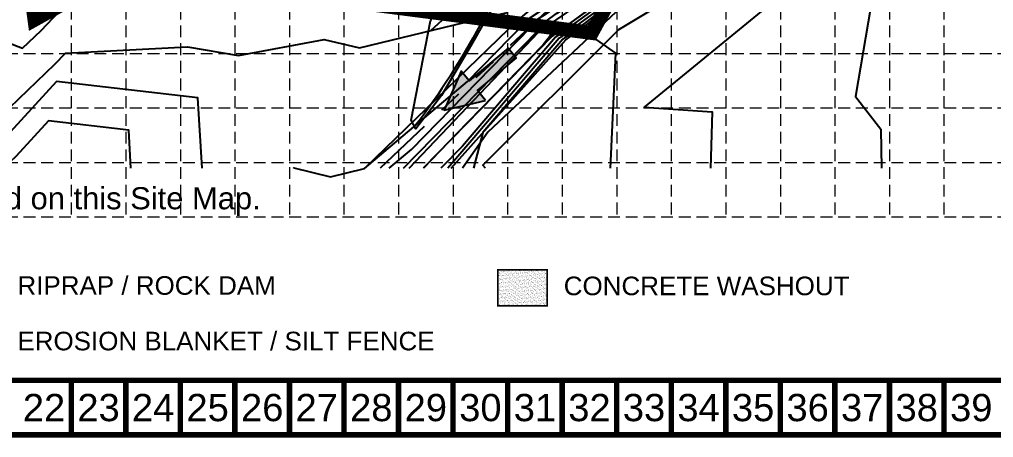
# Model space of a CAD drawing. Header units: feet. Extents: x 2592453 to 2593193, y 7034816 to 7035279.
# Drawn here: x 2592708.1 to 2592914.3, y 7034816.2 to 7034904.8 of the extents above; entities that cross this region are included whole.
import ezdxf
from ezdxf.enums import TextEntityAlignment as Align

# ---------------------------------------------------------------- set-up
doc = ezdxf.new("R2010")
doc.units = ezdxf.units.FT
doc.header["$LTSCALE"] = 40
doc.header["$MEASUREMENT"] = 0
for name, pattern in [('CENTER2', [1.125, 0.75, -0.125, 0.125, -0.125]), ('DASHED', [0.75, 0.5, -0.25]), ('HIDDEN', [0.375, 0.25, -0.125]), ('PHANTOM2', [1.25, 0.625, -0.125, 0.125, -0.125, 0.125, -0.125])]:
    doc.linetypes.add(name, pattern=pattern)
doc.layers.get('0').update_dxf_attribs({"color": 252})
for name, color, linetype in [('1 LIMITS OF DISTURBANCE', 1, 'DASHED'), ('BASE', 7, 'Continuous'), ('cont bndy', 1, 'Continuous'), ('CONT-BREAKLINE', 7, 'Continuous'), ('CONT-MJR', 251, 'Continuous'), ('CONT-MNR', 252, 'Continuous'), ('EX-FENCE', 105, 'FENCEX'), ('EX-GRAVEL', 252, 'Continuous'), ('exist fl', 6, 'CENTER2'), ('GRID', 254, 'HIDDEN'), ('LEGEND', 7, 'Continuous'), ('SRF-FLT', 7, 'Continuous'), ('zoning line', 234, 'PHANTOM2')]:
    doc.layers.add(name, color=color, linetype=linetype)
doc.styles.add("L200'", font='ARIAL.TTF', dxfattribs={"height": 0.001969})
doc.styles.get("Standard").update_dxf_attribs({"font": 'ARIAL.TTF'})
doc.linetypes.add('FENCEX', pattern='A,0.5,-0.2,["X",Standard,S=0.06,R=0,X=-0.1,Y=-0.03],-0.03', length=0.73)

# ---------------------------------------------------------------- blocks, each defined once
blk = doc.blocks.new('arrow')
blk.add_lwpolyline([(-67.01, -25.36), (-59.33, -25.42), (-59.57, -56.14), (-51.89, -56.2), (-51.65, -25.48), (-43.97, -25.54), (-55.3, -2.41), (-67.01, -25.36)], close=True)
at = {"color": 254}
for points in [[(-43.97, -25.54), (-67.01, -25.36), (-55.3, -2.41), (-67.01, -25.36)], [(-59.57, -56.14), (-51.89, -56.2), (-59.33, -25.42), (-51.65, -25.48)]]:
    blk.add_solid(points, dxfattribs=at)

msp = doc.modelspace()

# ---------------------------------------------------------------- hatches: boundary and pattern name
at = {"layer": 'BASE'}
h = msp.add_hatch(dxfattribs=at)
h.set_pattern_fill('AR-SAND', color=30, scale=0.304624, style=0)
h.set_pattern_definition([(37.5, (2593067.1706, 7034821.3028), (-0.0191893, 0.5869573), [0, -0.4630289, 0, -0.5178613, 0, -0.4950145]), (7.5, (2593067.1706, 7034821.3028), (0.539117, 0.8596942), [0, -0.2497919, 0, -0.4173353, 0, -0.15992775]), (327.5, (2593066.7959, 7034821.3028), (0.9486432, 0.0017239), [0, -0.1523121, 0, -0.5483237, 0, -0.7158671]), (317.5, (2593066.7959, 7034821.3028), (0.9157392, 0.2673613), [0, -0.0761561, 0, -0.35945666, 0, -0.4112428])])
h.paths.add_polyline_path([(2592819.83, 7034844.15), (2592819.83, 7034851.77), (2592809.4, 7034851.77), (2592809.4, 7034844.15)])

# ---------------------------------------------------------------- linework, layer by layer
at = {"layer": '1 LIMITS OF DISTURBANCE', "ltscale": 0.25, "const_width": 3}
msp.add_lwpolyline([(2593030.06, 7035107.74), (2592882.68, 7034945.08), (2592837.49, 7034916.92), (2592829.28, 7034901.97), (2592729.45, 7034914.89), (2592711.29, 7034904.77), (2592707.36, 7034934.45), (2592637.05, 7034995.1)], dxfattribs=at)
at = {"layer": 'BASE', "const_width": 1.16}
for points in [[(2592453.41, 7034816.83), (2593192.61, 7034816.83), (2593192.61, 7035278.83), (2592453.41, 7035278.83)], [(2592464.94, 7034828.37), (2593181.1, 7034828.35), (2593181.08, 7035267.28), (2592465.08, 7035267.3)]]:
    msp.add_lwpolyline(points, close=True, dxfattribs=at)
at = {"layer": 'BASE', "color": 30, "const_width": 0.381}
msp.add_lwpolyline([(2592809.4, 7034844.15), (2592819.83, 7034844.15), (2592819.83, 7034851.77), (2592809.4, 7034851.77)], close=True, dxfattribs=at)
at = {"layer": 'BASE', "const_width": 1.16}
for points in [[(2592719.06, 7034816.83), (2592719.06, 7034828.38)], [(2592730.61, 7034816.83), (2592730.61, 7034828.38)], [(2592742.16, 7034816.83), (2592742.16, 7034828.38)], [(2592753.71, 7034816.83), (2592753.71, 7034828.38)], [(2592765.26, 7034816.83), (2592765.26, 7034828.38)], [(2592776.81, 7034816.83), (2592776.81, 7034828.38)], [(2592788.36, 7034816.83), (2592788.36, 7034828.38)], [(2592799.91, 7034816.83), (2592799.91, 7034828.38)], [(2592811.46, 7034816.83), (2592811.46, 7034828.38)], [(2592823.01, 7034816.83), (2592823.01, 7034828.38)], [(2592834.56, 7034816.83), (2592834.56, 7034828.38)], [(2592846.11, 7034816.83), (2592846.11, 7034828.38)], [(2592857.66, 7034816.83), (2592857.66, 7034828.38)], [(2592869.21, 7034816.83), (2592869.21, 7034828.38)], [(2592880.76, 7034816.83), (2592880.76, 7034828.38)], [(2592892.31, 7034816.83), (2592892.31, 7034828.38)], [(2592903.86, 7034816.83), (2592903.86, 7034828.38)]]:
    msp.add_lwpolyline(points, dxfattribs=at)
at = {"layer": 'cont bndy', "color": 7}
msp.add_lwpolyline([(2592810.98, 7034912.2), (2592803.73, 7034899.39), (2592797.43, 7034888.7), (2592792.04, 7034881.62), (2592791.04, 7034883.46), (2592795.12, 7034904.54), (2592802.82, 7034917.96)], dxfattribs=at)
at = {"layer": 'CONT-BREAKLINE', "color": 7}
for points in [[(2592969.94, 7035022.61, 464.78), (2592957.24, 7035007.84, 464.69), (2592954.16, 7035005.7, 464.66), (2592925.05, 7034983.51, 464.12), (2592908.35, 7034977.34, 464.48), (2592879.38, 7034949.79, 461.11), (2592858.22, 7034941.74, 464.09), (2592836.03, 7034923.54, 464.1), (2592813.75, 7034904.78, 461.91)], [(2592974.6, 7035017.76, 463.01), (2592960.53, 7035004.16, 461.66), (2592930.98, 7034975.48, 460.75), (2592883.11, 7034946.47, 460.3), (2592862.26, 7034938.8, 459.29), (2592843.96, 7034918.21, 458.82), (2592820.89, 7034901.29, 459.02), (2592793.59, 7034873.33, 458.99)], [(2592799.47, 7034873.33, 461.69), (2592823.78, 7034900.5, 462.82), (2592845.99, 7034916.84, 464.1), (2592865.16, 7034934.27, 463.09), (2592884.6, 7034945.19, 463.27), (2592931.67, 7034974.08, 463.96), (2592960.83, 7034998.84, 464.81), (2592963.34, 7035000.47, 464.48), (2592976.74, 7035015.52, 465.2)], [(2592790.64, 7034873.33, 458.6), (2592818.02, 7034902.15, 458.82), (2592842.61, 7034919.24, 458.53), (2592861.09, 7034939.69, 458.92), (2592882, 7034947.42, 460.06), (2592928.94, 7034977.69, 460.37), (2592960.73, 7035005.59, 461.17)], [(2592813.75, 7034904.78, 461.91), (2592781.23, 7034873.33, 461)]]:
    msp.add_polyline3d(points, dxfattribs=at)
at = {"layer": 'CONT-MJR', "color": 35, "elevation": 460, "flags": 128}
for points in [[(2592786.41, 7034873.33), (2592791.1, 7034877.29), (2592816.39, 7034903.15), (2592816.05, 7034903.69), (2592830.1, 7034912.97)], [(2592838, 7034912.98), (2592821.63, 7034901.08), (2592801.87, 7034877.99), (2592797.34, 7034873.33)]]:
    msp.add_lwpolyline(points, dxfattribs=at)
at = {"layer": 'CONT-MNR', "color": 35, "flags": 128}
for points, elevation in [([(2593027.37, 7035067.11), (2593004.67, 7035048.77), (2593002.65, 7035046.85), (2593000.25, 7035045.19), (2592984.39, 7035026.28), (2592978.22, 7035020.17), (2592975.57, 7035016.75), (2592971.25, 7035011.67), (2592962.86, 7035001.1), (2592960.75, 7035000.2), (2592954.89, 7034994.19), (2592932.97, 7034975.19), (2592932.14, 7034973.78), (2592931.23, 7034972.33), (2592902.05, 7034939.92), (2592895.9, 7034917.94), (2592888.83, 7034910.53), (2592885.14, 7034888.49), (2592890.51, 7034881.57), (2592890.6, 7034873.33)], 464), ([(2592766.18, 7034873.33), (2592766.19, 7034873.35), (2592773.95, 7034871.5), (2592781.16, 7034873.26), (2592802.93, 7034891.65), (2592815.01, 7034904), (2592814.85, 7034904.26), (2592821.56, 7034908.69), (2592839.7, 7034921.15), (2592851.01, 7034933.19), (2592851.62, 7034934.32), (2592859.52, 7034940.8), (2592878.23, 7034949.23), (2592879.57, 7034949.61), (2592896.76, 7034964.84), (2592904, 7034968.91), (2592926.15, 7034979.42)], 461), ([(2592931.03, 7034975.37), (2592892.34, 7034951.72), (2592883.46, 7034946.17), (2592872.97, 7034939.29), (2592866.56, 7034935.67), (2592863.56, 7034936.76), (2592854.79, 7034926.42), (2592844.8, 7034917.64), (2592832.96, 7034908.55), (2592822.4, 7034900.87), (2592798.82, 7034873.33)], 461), ([(2592931.25, 7034974.94), (2592905.61, 7034959.27), (2592883.96, 7034945.74), (2592878.11, 7034941.9), (2592865.89, 7034935), (2592864.33, 7034935.56), (2592859.75, 7034930.17), (2592845.18, 7034917.38), (2592827.91, 7034904.12), (2592823.16, 7034900.67), (2592806.19, 7034880.84), (2592804.24, 7034873.33)], 462), ([(2592918.89, 7034966.82), (2592884.47, 7034945.31), (2592883.24, 7034944.5), (2592865.22, 7034934.33), (2592865.09, 7034934.37), (2592864.72, 7034933.93), (2592845.56, 7034917.12), (2592826.93, 7034902.81), (2592834.33, 7034897.7), (2592833.2, 7034873.33)], 463), ([(2592789.44, 7034873.33), (2592817.77, 7034902.31), (2592817.46, 7034902.8), (2592821.79, 7034906.11), (2592838.64, 7034917.25), (2592842.06, 7034919.6), (2592860.69, 7034939.42), (2592860.9, 7034939.82), (2592862.3, 7034940.22), (2592862.64, 7034940.26), (2592862.44, 7034940.1), (2592861.36, 7034939.48), (2592853.78, 7034929.48), (2592851.02, 7034926.16), (2592844.86, 7034918.9), (2592844.03, 7034918.17), (2592843.04, 7034917.41), (2592823.51, 7034903.21), (2592820.56, 7034901.39), (2592818.97, 7034899.44), (2592800.58, 7034880.5), (2592793.62, 7034873.33)], 459), ([(2592661.82, 7034916.92), (2592708.77, 7034898.7), (2592712.7, 7034902.47), (2592724.18, 7034914.7)], 463), ([(2592704.16, 7034884.35), (2592715.6, 7034895.33), (2592717.81, 7034897.68), (2592743.68, 7034899.01), (2592754.46, 7034897.15), (2592772.6, 7034900.57), (2592780.12, 7034898.78), (2592804.56, 7034904.75), (2592811.43, 7034906.32)], 462), ([(2592746.75, 7034873.33), (2592745.87, 7034888.2), (2592715.9, 7034891.65), (2592703.81, 7034878.44), (2592698.37, 7034873.33)], 462), ([(2592731.7, 7034873.33), (2592731.23, 7034881.36), (2592714.25, 7034883.32), (2592707.41, 7034875.84), (2592704.74, 7034873.33)], 463)]:
    msp.add_lwpolyline(points, dxfattribs=dict(at, elevation=elevation))
at = {"layer": 'CONT-MNR', "color": 35}
for points, elevation in [([(2592829.95, 7034916.04, 0.169875), (2592823.19, 7034928.39), (2592815.35, 7034929.98, -0.11963), (2592795.11, 7034902.44)], 462), ([(2592826.56, 7034912.12, 0.079983), (2592821.59, 7034925.52), (2592815.62, 7034926.73, -0.080547), (2592792.04, 7034882.46)], 461)]:
    msp.add_lwpolyline(points, format="xyb", dxfattribs=dict(at, elevation=elevation))
at = {"layer": 'EX-FENCE', "color": 7, "ltscale": 0.2, "flags": 128}
msp.add_lwpolyline([(2593027.37, 7035011.39), (2592987.58, 7034993.71), (2592923.67, 7034963.96), (2592899.78, 7034949.98), (2592835.5, 7034907.42), (2592807.25, 7034880.94), (2592801.87, 7034873.33)], dxfattribs=at)
at = {"layer": 'EX-GRAVEL', "color": 7}
for points in [[(2592806.81, 7034873.33), (2592806.21, 7034873.96), (2592835.02, 7034902.67), (2592870.15, 7034923.88), (2592908.81, 7034948), (2592943.07, 7034968.36), (2592987.06, 7034987.74), (2593027.37, 7035003.89)], [(2593027.37, 7034990.46), (2592992.74, 7034977.82), (2592947.39, 7034957.51), (2592914.13, 7034939.66), (2592876.34, 7034915.76), (2592840.36, 7034886.25), (2592854.74, 7034885.27), (2592854.44, 7034873.33)]]:
    msp.add_lwpolyline(points, dxfattribs=at)
at = {"layer": 'exist fl', "color": 7, "ltscale": 0.25, "const_width": 0.1, "elevation": 457.55}
msp.add_lwpolyline([(2593027.37, 7035073.38), (2593025.76, 7035071.8), (2592999, 7035047.03), (2592973.47, 7035019.25), (2592961.79, 7035006.34), (2592960.73, 7035005.59), (2592928.94, 7034977.69), (2592882, 7034947.42), (2592861.09, 7034939.69), (2592842.61, 7034919.24), (2592818.02, 7034902.15), (2592790.64, 7034873.33)], dxfattribs=at)
at = {"layer": 'GRID', "color": 252, "linetype": 'HIDDEN', "lineweight": 0, "ltscale": 0.25}
for p, q in [((2592719.06, 7035267.28), (2592719.06, 7034862.98)), ((2592730.61, 7035267.28), (2592730.61, 7034862.98)), ((2592742.16, 7035267.28), (2592742.16, 7034862.98)), ((2592753.71, 7035267.28), (2592753.71, 7034862.98)), ((2592765.26, 7035267.28), (2592765.26, 7034862.98)), ((2592776.81, 7035267.28), (2592776.81, 7034862.98)), ((2592788.36, 7035267.28), (2592788.36, 7034862.98)), ((2592799.91, 7035267.28), (2592799.91, 7034862.98)), ((2592811.46, 7035267.28), (2592811.46, 7034862.98)), ((2592823.01, 7035267.28), (2592823.01, 7034862.98)), ((2592834.56, 7035267.28), (2592834.56, 7034862.98)), ((2592846.11, 7035267.28), (2592846.11, 7034862.98)), ((2592857.66, 7035267.28), (2592857.66, 7034862.98)), ((2592869.21, 7035267.28), (2592869.21, 7034862.98)), ((2592880.76, 7035267.28), (2592880.76, 7034862.98)), ((2592892.31, 7035267.28), (2592892.31, 7034862.98)), ((2592903.86, 7035267.28), (2592903.86, 7034862.98)), ((2592465.22, 7034897.63), (2593181.32, 7034897.63)), ((2592465.22, 7034886.08), (2593181.32, 7034886.08)), ((2592465.22, 7034874.53), (2593181.32, 7034874.53)), ((2592465.22, 7034862.98), (2593181.32, 7034862.98))]:
    msp.add_line(p, q, dxfattribs=at)
at = {"layer": 'SRF-FLT', "color": 7}
for points in [[(2592969.94, 7035022.61, 464.78), (2592957.24, 7035007.84, 464.69), (2592954.16, 7035005.7, 464.66), (2592925.05, 7034983.51, 464.12), (2592908.35, 7034977.34, 464.48), (2592879.38, 7034949.79, 461.11), (2592858.22, 7034941.74, 464.09), (2592836.03, 7034923.54, 464.1), (2592813.75, 7034904.78, 461.91)], [(2592974.6, 7035017.76, 463.01), (2592960.53, 7035004.16, 461.66), (2592930.98, 7034975.48, 460.75), (2592883.11, 7034946.47, 460.3), (2592862.26, 7034938.8, 459.29), (2592843.96, 7034918.21, 458.82), (2592820.89, 7034901.29, 459.02), (2592793.59, 7034873.33, 458.99)], [(2592799.47, 7034873.33, 461.69), (2592823.78, 7034900.5, 462.82), (2592845.99, 7034916.84, 464.1), (2592865.16, 7034934.27, 463.09), (2592884.6, 7034945.19, 463.27), (2592931.67, 7034974.08, 463.96), (2592960.83, 7034998.84, 464.81), (2592963.34, 7035000.47, 464.48), (2592976.74, 7035015.52, 465.2)], [(2592790.64, 7034873.33, 458.6), (2592818.02, 7034902.15, 458.82), (2592842.61, 7034919.24, 458.53), (2592861.09, 7034939.69, 458.92), (2592882, 7034947.42, 460.06), (2592928.94, 7034977.69, 460.37), (2592960.73, 7035005.59, 461.17)], [(2592813.75, 7034904.78, 461.91), (2592781.23, 7034873.33, 461)]]:
    msp.add_polyline3d(points, dxfattribs=at)
at = {"layer": 'zoning line', "color": 7, "flags": 128}
msp.add_lwpolyline([(2592763.87, 7035253.33), (2592764.97, 7035211.89), (2592877.37, 7035153.63), (2592969.6, 7035047.59), (2592784.45, 7034873.33)], dxfattribs=at)

# ---------------------------------------------------------------- block references
at = {"linetype": 'Continuous', "xscale": 0.3499999997924298, "yscale": 0.3500000007239805, "zscale": 0.35, "rotation": 130.3364280232884}
msp.add_blockref('arrow', (2592784.83, 7034899.81), dxfattribs=at)

# ---------------------------------------------------------------- texts
at = {"layer": 'BASE', "color": 7, "style": "L200'"}
msp.add_text('Location of concrete washout will be determined in the field and will be reflected on this Site Map.', height=4.684, dxfattribs=at).set_placement((2592477.68, 7034864.6))
at = {"layer": 'BASE'}
for s, p in [('22', (2592713.29, 7034822.6)), ('23', (2592724.84, 7034822.6)), ('24', (2592736.39, 7034822.6)), ('25', (2592747.94, 7034822.6)), ('26', (2592759.49, 7034822.6)), ('27', (2592771.04, 7034822.6)), ('28', (2592782.59, 7034822.6)), ('29', (2592794.14, 7034822.6)), ('30', (2592805.69, 7034822.6)), ('31', (2592817.24, 7034822.6)), ('32', (2592828.79, 7034822.6)), ('33', (2592840.34, 7034822.6)), ('34', (2592851.89, 7034822.6)), ('35', (2592863.44, 7034822.6)), ('36', (2592874.99, 7034822.6)), ('37', (2592886.54, 7034822.6)), ('38', (2592898.09, 7034822.6)), ('39', (2592909.64, 7034822.6))]:
    msp.add_text(s, height=5.775, dxfattribs=at).set_placement(p, align=Align.MIDDLE_CENTER)
at = {"layer": 'LEGEND', "style": "L200'"}
for s, p in [('RIPRAP / ROCK DAM', (2592707.66, 7034846.49)), ('CONCRETE WASHOUT', (2592823.34, 7034846.4)), ('EROSION BLANKET / SILT FENCE', (2592707.65, 7034834.72))]:
    msp.add_text(s, height=3.9384, dxfattribs=at).set_placement(p)

doc.saveas('drawing.dxf')
